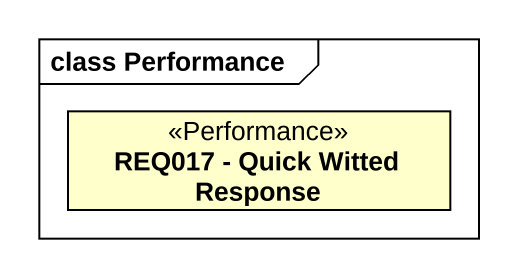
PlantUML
@startuml
mainframe class Performance
hide circle
hide empty members
class "REQ017 - Quick Witted Response" as REQ017_Quick_Witted_Response <<Performance>>
@enduml
